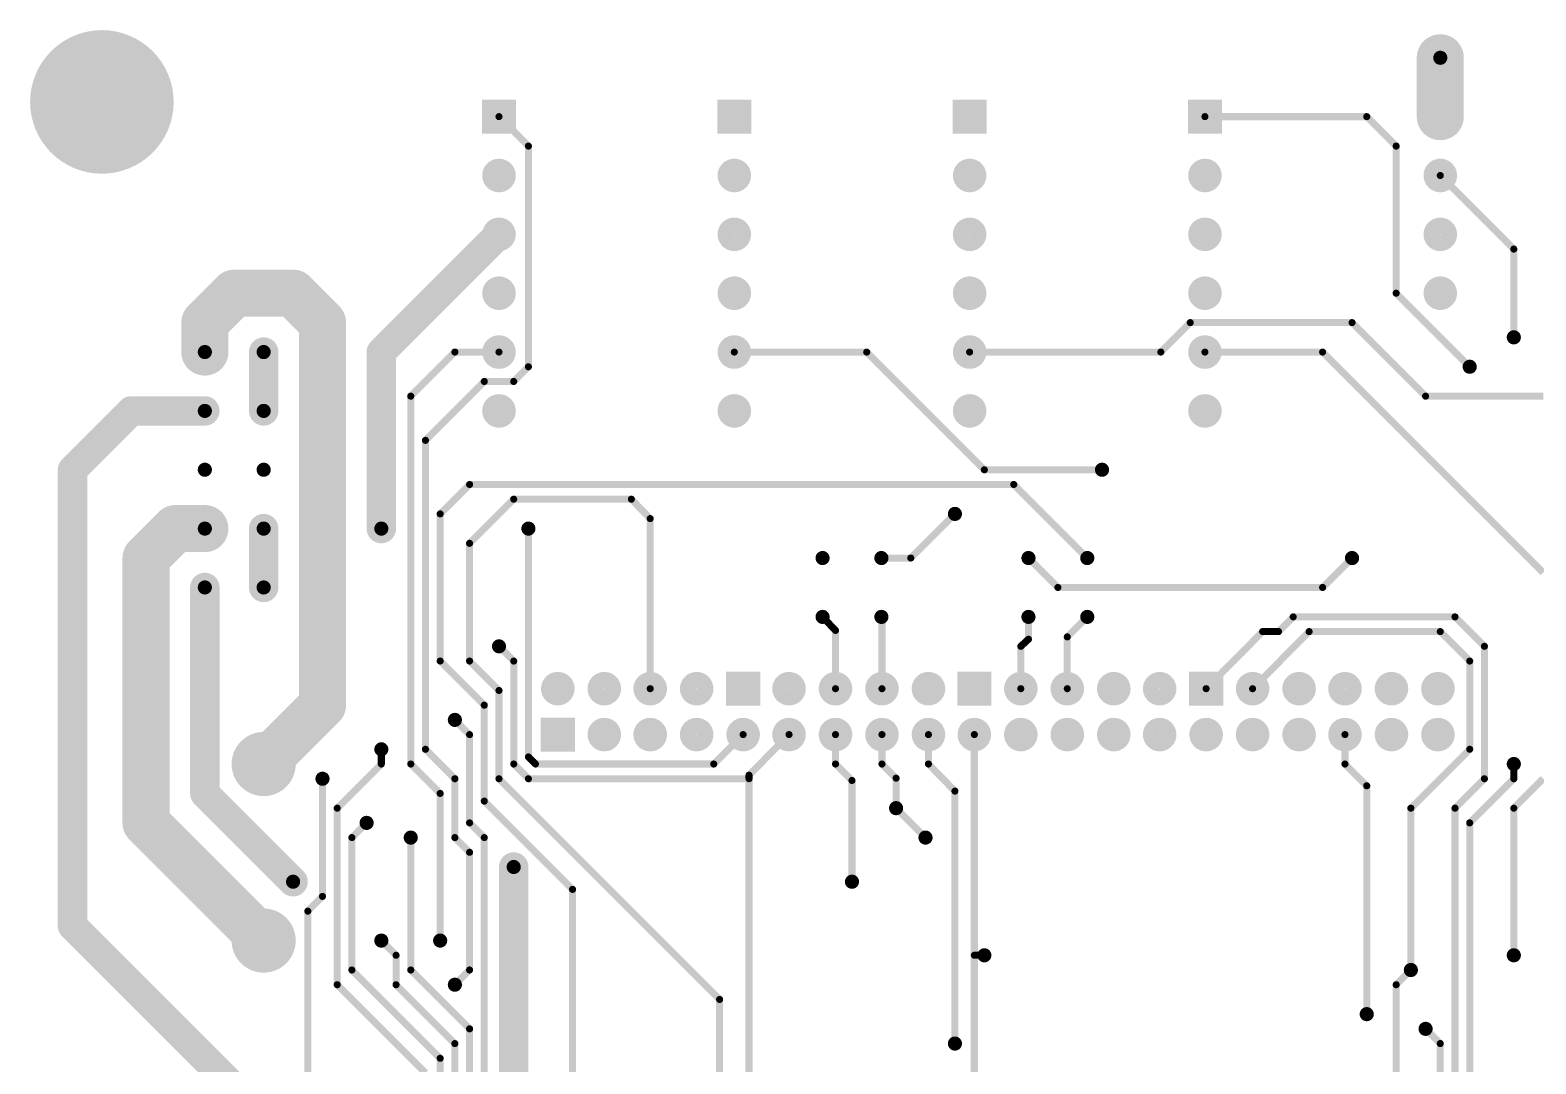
# Model space of a CAD drawing. Extents: x 0.24 to 7.39, y 0.21 to 4.62.
# Drawn here: x 0.249 to 2.808, y 2.861 to 4.618 of the extents above; entities that cross this region are included whole.
import ezdxf

# ---------------------------------------------------------------- set-up
doc = ezdxf.new("R2010")
doc.units = 0

msp = doc.modelspace()

# ---------------------------------------------------------------- linework, layer by layer
at = {"layer": 'BOT'}
for points, const_width in [([(0.31, 4.496, 1), (0.432, 4.496, 1)], 0.122), ([(2.626, 4.571, 1), (2.666, 4.571, 1)], 0.04), ([(2.626, 4.571, 1), (2.666, 4.571, 1)], 0.04), ([(2.64, 4.571, 1), (2.652, 4.571, 1)], 0.012), ([(2.64, 4.571, 1), (2.652, 4.571, 1)], 0.012), ([(2.626, 4.471, 1), (2.666, 4.471, 1)], 0.04), ([(2.626, 4.471, 1), (2.666, 4.471, 1)], 0.04), ([(1.043, 4.471, 1), (1.049, 4.471, 1)], 0.006), ([(2.243, 4.471, 1), (2.249, 4.471, 1)], 0.006), ([(2.518, 4.471, 1), (2.524, 4.471, 1)], 0.006), ([(2.518, 4.471, 1), (2.524, 4.471, 1)], 0.006), ([(1.093, 4.421, 1), (1.099, 4.421, 1)], 0.006), ([(1.093, 4.421, 1), (1.099, 4.421, 1)], 0.006), ([(2.568, 4.421, 1), (2.574, 4.421, 1)], 0.006), ([(2.568, 4.421, 1), (2.574, 4.421, 1)], 0.006), ([(1.032, 4.371, 1), (1.06, 4.371, 1)], 0.029), ([(1.432, 4.371, 1), (1.46, 4.371, 1)], 0.029), ([(1.832, 4.371, 1), (1.86, 4.371, 1)], 0.029), ([(2.232, 4.371, 1), (2.26, 4.371, 1)], 0.029), ([(2.632, 4.371, 1), (2.66, 4.371, 1)], 0.029), ([(2.643, 4.371, 1), (2.649, 4.371, 1)], 0.006), ([(1.032, 4.271, 1), (1.06, 4.271, 1)], 0.029), ([(1.0335, 4.271, 1), (1.0585, 4.271, 1)], 0.025), ([(1.432, 4.271, 1), (1.46, 4.271, 1)], 0.029), ([(1.832, 4.271, 1), (1.86, 4.271, 1)], 0.029), ([(2.232, 4.271, 1), (2.26, 4.271, 1)], 0.029), ([(2.632, 4.271, 1), (2.66, 4.271, 1)], 0.029), ([(2.768, 4.246, 1), (2.774, 4.246, 1)], 0.006), ([(2.768, 4.246, 1), (2.774, 4.246, 1)], 0.006), ([(0.576, 4.171, 1), (0.616, 4.171, 1)], 0.04), ([(0.576, 4.171, 1), (0.616, 4.171, 1)], 0.04), ([(0.676, 4.171, 1), (0.716, 4.171, 1)], 0.04), ([(0.676, 4.171, 1), (0.716, 4.171, 1)], 0.04), ([(1.032, 4.171, 1), (1.06, 4.171, 1)], 0.029), ([(1.432, 4.171, 1), (1.46, 4.171, 1)], 0.029), ([(1.832, 4.171, 1), (1.86, 4.171, 1)], 0.029), ([(2.232, 4.171, 1), (2.26, 4.171, 1)], 0.029), ([(2.632, 4.171, 1), (2.66, 4.171, 1)], 0.029), ([(2.568, 4.171, 1), (2.574, 4.171, 1)], 0.006), ([(2.568, 4.171, 1), (2.574, 4.171, 1)], 0.006), ([(0.526, 4.121, 1), (0.566, 4.121, 1)], 0.04), ([(0.526, 4.121, 1), (0.566, 4.121, 1)], 0.04), ([(0.726, 4.121, 1), (0.766, 4.121, 1)], 0.04), ([(0.726, 4.121, 1), (0.766, 4.121, 1)], 0.04), ([(2.218, 4.121, 1), (2.224, 4.121, 1)], 0.006), ([(2.218, 4.121, 1), (2.224, 4.121, 1)], 0.006), ([(2.493, 4.121, 1), (2.499, 4.121, 1)], 0.006), ([(2.493, 4.121, 1), (2.499, 4.121, 1)], 0.006), ([(0.526, 4.071, 1), (0.566, 4.071, 1)], 0.04), ([(0.6335, 4.071, 1), (0.6585, 4.071, 1)], 0.025), ([(0.8335, 4.071, 1), (0.8585, 4.071, 1)], 0.025), ([(0.8335, 4.071, 1), (0.8585, 4.071, 1)], 0.025), ([(1.032, 4.071, 1), (1.06, 4.071, 1)], 0.029), ([(1.432, 4.071, 1), (1.46, 4.071, 1)], 0.029), ([(1.832, 4.071, 1), (1.86, 4.071, 1)], 0.029), ([(2.232, 4.071, 1), (2.26, 4.071, 1)], 0.029), ([(2.765, 4.096, 1), (2.777, 4.096, 1)], 0.012), ([(2.768, 4.096, 1), (2.774, 4.096, 1)], 0.006), ([(0.54, 4.071, 1), (0.552, 4.071, 1)], 0.012), ([(0.64, 4.071, 1), (0.652, 4.071, 1)], 0.012), ([(0.968, 4.071, 1), (0.974, 4.071, 1)], 0.006), ([(0.968, 4.071, 1), (0.974, 4.071, 1)], 0.006), ([(1.043, 4.071, 1), (1.049, 4.071, 1)], 0.006), ([(1.443, 4.071, 1), (1.449, 4.071, 1)], 0.006), ([(1.668, 4.071, 1), (1.674, 4.071, 1)], 0.006), ([(1.668, 4.071, 1), (1.674, 4.071, 1)], 0.006), ([(1.843, 4.071, 1), (1.849, 4.071, 1)], 0.006), ([(2.168, 4.071, 1), (2.174, 4.071, 1)], 0.006), ([(2.168, 4.071, 1), (2.174, 4.071, 1)], 0.006), ([(2.243, 4.071, 1), (2.249, 4.071, 1)], 0.006), ([(2.443, 4.071, 1), (2.449, 4.071, 1)], 0.006), ([(2.443, 4.071, 1), (2.449, 4.071, 1)], 0.006), ([(1.093, 4.046, 1), (1.099, 4.046, 1)], 0.006), ([(1.093, 4.046, 1), (1.099, 4.046, 1)], 0.006), ([(2.69, 4.046, 1), (2.702, 4.046, 1)], 0.012), ([(2.693, 4.046, 1), (2.699, 4.046, 1)], 0.006), ([(1.018, 4.021, 1), (1.024, 4.021, 1)], 0.006), ([(1.018, 4.021, 1), (1.024, 4.021, 1)], 0.006), ([(1.068, 4.021, 1), (1.074, 4.021, 1)], 0.006), ([(1.068, 4.021, 1), (1.074, 4.021, 1)], 0.006), ([(0.4085, 3.971, 1), (0.4335, 3.971, 1)], 0.025), ([(0.4085, 3.971, 1), (0.4335, 3.971, 1)], 0.025), ([(0.5335, 3.971, 1), (0.5585, 3.971, 1)], 0.025), ([(0.6335, 3.971, 1), (0.6585, 3.971, 1)], 0.025), ([(0.893, 3.996, 1), (0.899, 3.996, 1)], 0.006), ([(0.893, 3.996, 1), (0.899, 3.996, 1)], 0.006), ([(1.032, 3.971, 1), (1.06, 3.971, 1)], 0.029), ([(1.432, 3.971, 1), (1.46, 3.971, 1)], 0.029), ([(1.832, 3.971, 1), (1.86, 3.971, 1)], 0.029), ([(2.232, 3.971, 1), (2.26, 3.971, 1)], 0.029), ([(2.618, 3.996, 1), (2.624, 3.996, 1)], 0.006), ([(2.618, 3.996, 1), (2.624, 3.996, 1)], 0.006), ([(0.54, 3.971, 1), (0.552, 3.971, 1)], 0.012), ([(0.64, 3.971, 1), (0.652, 3.971, 1)], 0.012), ([(0.918, 3.921, 1), (0.924, 3.921, 1)], 0.006), ([(0.918, 3.921, 1), (0.924, 3.921, 1)], 0.006), ([(0.3085, 3.871, 1), (0.3335, 3.871, 1)], 0.025), ([(0.3085, 3.871, 1), (0.3335, 3.871, 1)], 0.025), ([(0.54, 3.871, 1), (0.552, 3.871, 1)], 0.012), ([(0.64, 3.871, 1), (0.652, 3.871, 1)], 0.012), ([(1.868, 3.871, 1), (1.874, 3.871, 1)], 0.006), ([(1.868, 3.871, 1), (1.874, 3.871, 1)], 0.006), ([(2.065, 3.871, 1), (2.077, 3.871, 1)], 0.012), ([(2.068, 3.871, 1), (2.074, 3.871, 1)], 0.006), ([(0.993, 3.846, 1), (0.999, 3.846, 1)], 0.006), ([(0.993, 3.846, 1), (0.999, 3.846, 1)], 0.006), ([(1.918, 3.846, 1), (1.924, 3.846, 1)], 0.006), ([(1.918, 3.846, 1), (1.924, 3.846, 1)], 0.006), ([(1.068, 3.821, 1), (1.074, 3.821, 1)], 0.006), ([(1.068, 3.821, 1), (1.074, 3.821, 1)], 0.006), ([(1.268, 3.821, 1), (1.274, 3.821, 1)], 0.006), ([(1.268, 3.821, 1), (1.274, 3.821, 1)], 0.006), ([(0.476, 3.771, 1), (0.516, 3.771, 1)], 0.04), ([(0.476, 3.771, 1), (0.516, 3.771, 1)], 0.04), ([(0.526, 3.771, 1), (0.566, 3.771, 1)], 0.04), ([(0.6335, 3.771, 1), (0.6585, 3.771, 1)], 0.025), ([(0.8335, 3.771, 1), (0.8585, 3.771, 1)], 0.025), ([(0.943, 3.796, 1), (0.949, 3.796, 1)], 0.006), ([(0.943, 3.796, 1), (0.949, 3.796, 1)], 0.006), ([(1.3, 3.788, 1), (1.306, 3.788, 1)], 0.006), ([(1.3, 3.788, 1), (1.306, 3.788, 1)], 0.006), ([(1.815, 3.796, 1), (1.827, 3.796, 1)], 0.012), ([(1.818, 3.796, 1), (1.824, 3.796, 1)], 0.006), ([(0.54, 3.771, 1), (0.552, 3.771, 1)], 0.012), ([(0.64, 3.771, 1), (0.652, 3.771, 1)], 0.012), ([(0.84, 3.771, 1), (0.852, 3.771, 1)], 0.012), ([(1.09, 3.771, 1), (1.102, 3.771, 1)], 0.012), ([(1.09, 3.771, 1), (1.102, 3.771, 1)], 0.012), ([(1.093, 3.771, 1), (1.099, 3.771, 1)], 0.006), ([(1.093, 3.771, 1), (1.099, 3.771, 1)], 0.006), ([(0.426, 3.721, 1), (0.466, 3.721, 1)], 0.04), ([(0.426, 3.721, 1), (0.466, 3.721, 1)], 0.04), ([(0.993, 3.746, 1), (0.999, 3.746, 1)], 0.006), ([(0.993, 3.746, 1), (0.999, 3.746, 1)], 0.006), ([(1.59, 3.721, 1), (1.602, 3.721, 1)], 0.012), ([(1.69, 3.721, 1), (1.702, 3.721, 1)], 0.012), ([(1.693, 3.721, 1), (1.699, 3.721, 1)], 0.006), ([(1.743, 3.721, 1), (1.749, 3.721, 1)], 0.006), ([(1.743, 3.721, 1), (1.749, 3.721, 1)], 0.006), ([(1.94, 3.721, 1), (1.952, 3.721, 1)], 0.012), ([(1.943, 3.721, 1), (1.949, 3.721, 1)], 0.006), ([(2.04, 3.721, 1), (2.052, 3.721, 1)], 0.012), ([(2.043, 3.721, 1), (2.049, 3.721, 1)], 0.006), ([(2.49, 3.721, 1), (2.502, 3.721, 1)], 0.012), ([(2.493, 3.721, 1), (2.499, 3.721, 1)], 0.006), ([(0.5335, 3.671, 1), (0.5585, 3.671, 1)], 0.025), ([(0.6335, 3.671, 1), (0.6585, 3.671, 1)], 0.025), ([(0.54, 3.671, 1), (0.552, 3.671, 1)], 0.012), ([(0.64, 3.671, 1), (0.652, 3.671, 1)], 0.012), ([(1.993, 3.671, 1), (1.999, 3.671, 1)], 0.006), ([(1.993, 3.671, 1), (1.999, 3.671, 1)], 0.006), ([(2.443, 3.671, 1), (2.449, 3.671, 1)], 0.006), ([(2.443, 3.671, 1), (2.449, 3.671, 1)], 0.006), ([(1.59, 3.621, 1), (1.602, 3.621, 1)], 0.012), ([(1.593, 3.621, 1), (1.599, 3.621, 1)], 0.006), ([(1.69, 3.621, 1), (1.702, 3.621, 1)], 0.012), ([(1.693, 3.621, 1), (1.699, 3.621, 1)], 0.006), ([(1.694, 3.619, 1), (1.7, 3.619, 1)], 0.006), ([(1.694, 3.619, 1), (1.7, 3.619, 1)], 0.006), ([(1.94, 3.621, 1), (1.952, 3.621, 1)], 0.012), ([(1.943, 3.621, 1), (1.949, 3.621, 1)], 0.006), ([(2.04, 3.621, 1), (2.052, 3.621, 1)], 0.012), ([(2.043, 3.621, 1), (2.049, 3.621, 1)], 0.006), ([(2.393, 3.621, 1), (2.399, 3.621, 1)], 0.006), ([(2.393, 3.621, 1), (2.399, 3.621, 1)], 0.006), ([(2.668, 3.621, 1), (2.674, 3.621, 1)], 0.006), ([(2.668, 3.621, 1), (2.674, 3.621, 1)], 0.006), ([(1.615, 3.598, 1), (1.621, 3.598, 1)], 0.006), ([(1.615, 3.598, 1), (1.621, 3.598, 1)], 0.006), ([(1.943, 3.583, 1), (1.949, 3.583, 1)], 0.006), ([(1.943, 3.583, 1), (1.949, 3.583, 1)], 0.006), ([(2.009, 3.587, 1), (2.015, 3.587, 1)], 0.006), ([(2.009, 3.587, 1), (2.015, 3.587, 1)], 0.006), ([(2.341, 3.596, 1), (2.347, 3.596, 1)], 0.006), ([(2.341, 3.596, 1), (2.347, 3.596, 1)], 0.006), ([(2.368, 3.596, 1), (2.374, 3.596, 1)], 0.006), ([(2.368, 3.596, 1), (2.374, 3.596, 1)], 0.006), ([(2.42, 3.596, 1), (2.426, 3.596, 1)], 0.006), ([(2.42, 3.596, 1), (2.426, 3.596, 1)], 0.006), ([(2.643, 3.596, 1), (2.649, 3.596, 1)], 0.006), ([(2.643, 3.596, 1), (2.649, 3.596, 1)], 0.006), ([(1.04, 3.571, 1), (1.052, 3.571, 1)], 0.012), ([(1.043, 3.571, 1), (1.049, 3.571, 1)], 0.006), ([(1.93, 3.571, 1), (1.936, 3.571, 1)], 0.006), ([(1.93, 3.571, 1), (1.936, 3.571, 1)], 0.006), ([(2.718, 3.571, 1), (2.724, 3.571, 1)], 0.006), ([(2.718, 3.571, 1), (2.724, 3.571, 1)], 0.006), ([(0.943, 3.546, 1), (0.949, 3.546, 1)], 0.006), ([(0.943, 3.546, 1), (0.949, 3.546, 1)], 0.006), ([(0.993, 3.546, 1), (0.999, 3.546, 1)], 0.006), ([(0.993, 3.546, 1), (0.999, 3.546, 1)], 0.006), ([(1.068, 3.546, 1), (1.074, 3.546, 1)], 0.006), ([(1.068, 3.546, 1), (1.074, 3.546, 1)], 0.006), ([(2.693, 3.546, 1), (2.699, 3.546, 1)], 0.006), ([(2.693, 3.546, 1), (2.699, 3.546, 1)], 0.006), ([(0.726, 3.471, 1), (0.766, 3.471, 1)], 0.04), ([(0.726, 3.471, 1), (0.766, 3.471, 1)], 0.04), ([(1.132, 3.499, 1), (1.16, 3.499, 1)], 0.029), ([(1.211, 3.499, 1), (1.239, 3.499, 1)], 0.029), ([(1.289, 3.499, 1), (1.317, 3.499, 1)], 0.029), ([(1.368, 3.499, 1), (1.396, 3.499, 1)], 0.029), ([(1.525, 3.499, 1), (1.553, 3.499, 1)], 0.029), ([(1.604, 3.499, 1), (1.632, 3.499, 1)], 0.029), ([(1.683, 3.499, 1), (1.711, 3.499, 1)], 0.029), ([(1.762, 3.499, 1), (1.79, 3.499, 1)], 0.029), ([(1.919, 3.499, 1), (1.947, 3.499, 1)], 0.029), ([(1.998, 3.499, 1), (2.026, 3.499, 1)], 0.029), ([(2.077, 3.499, 1), (2.105, 3.499, 1)], 0.029), ([(2.155, 3.499, 1), (2.183, 3.499, 1)], 0.029), ([(2.313, 3.499, 1), (2.341, 3.499, 1)], 0.029), ([(2.392, 3.499, 1), (2.42, 3.499, 1)], 0.029), ([(2.47, 3.499, 1), (2.498, 3.499, 1)], 0.029), ([(2.549, 3.499, 1), (2.577, 3.499, 1)], 0.029), ([(2.628, 3.499, 1), (2.656, 3.499, 1)], 0.029), ([(1.043, 3.496, 1), (1.049, 3.496, 1)], 0.006), ([(1.043, 3.496, 1), (1.049, 3.496, 1)], 0.006), ([(1.3, 3.499, 1), (1.306, 3.499, 1)], 0.006), ([(1.615, 3.499, 1), (1.621, 3.499, 1)], 0.006), ([(1.694, 3.499, 1), (1.7, 3.499, 1)], 0.006), ([(1.93, 3.499, 1), (1.936, 3.499, 1)], 0.006), ([(2.009, 3.499, 1), (2.015, 3.499, 1)], 0.006), ([(2.245, 3.499, 1), (2.251, 3.499, 1)], 0.006), ([(2.324, 3.499, 1), (2.33, 3.499, 1)], 0.006), ([(0.965, 3.446, 1), (0.977, 3.446, 1)], 0.012), ([(1.018, 3.471, 1), (1.024, 3.471, 1)], 0.006), ([(1.018, 3.471, 1), (1.024, 3.471, 1)], 0.006), ([(0.968, 3.446, 1), (0.974, 3.446, 1)], 0.006), ([(1.211, 3.421, 1), (1.239, 3.421, 1)], 0.029), ([(1.289, 3.421, 1), (1.317, 3.421, 1)], 0.029), ([(1.368, 3.421, 1), (1.396, 3.421, 1)], 0.029), ([(1.447, 3.421, 1), (1.475, 3.421, 1)], 0.029), ([(1.525, 3.421, 1), (1.553, 3.421, 1)], 0.029), ([(1.604, 3.421, 1), (1.632, 3.421, 1)], 0.029), ([(1.683, 3.421, 1), (1.711, 3.421, 1)], 0.029), ([(1.762, 3.421, 1), (1.79, 3.421, 1)], 0.029), ([(1.84, 3.421, 1), (1.868, 3.421, 1)], 0.029), ([(1.919, 3.421, 1), (1.947, 3.421, 1)], 0.029), ([(1.998, 3.421, 1), (2.026, 3.421, 1)], 0.029), ([(2.077, 3.421, 1), (2.105, 3.421, 1)], 0.029), ([(2.155, 3.421, 1), (2.183, 3.421, 1)], 0.029), ([(2.234, 3.421, 1), (2.262, 3.421, 1)], 0.029), ([(2.313, 3.421, 1), (2.341, 3.421, 1)], 0.029), ([(2.392, 3.421, 1), (2.42, 3.421, 1)], 0.029), ([(2.47, 3.421, 1), (2.498, 3.421, 1)], 0.029), ([(2.549, 3.421, 1), (2.577, 3.421, 1)], 0.029), ([(2.628, 3.421, 1), (2.656, 3.421, 1)], 0.029), ([(0.619, 3.371, 1), (0.673, 3.371, 1)], 0.055), ([(0.626, 3.371, 1), (0.666, 3.371, 1)], 0.04), ([(0.84, 3.396, 1), (0.852, 3.396, 1)], 0.012), ([(0.993, 3.421, 1), (0.999, 3.421, 1)], 0.006), ([(0.993, 3.421, 1), (0.999, 3.421, 1)], 0.006), ([(1.458, 3.421, 1), (1.464, 3.421, 1)], 0.006), ([(1.458, 3.421, 1), (1.464, 3.421, 1)], 0.006), ([(1.536, 3.421, 1), (1.542, 3.421, 1)], 0.006), ([(1.536, 3.421, 1), (1.542, 3.421, 1)], 0.006), ([(1.615, 3.421, 1), (1.621, 3.421, 1)], 0.006), ([(1.615, 3.421, 1), (1.621, 3.421, 1)], 0.006), ([(1.694, 3.421, 1), (1.7, 3.421, 1)], 0.006), ([(1.694, 3.421, 1), (1.7, 3.421, 1)], 0.006), ([(1.773, 3.421, 1), (1.779, 3.421, 1)], 0.006), ([(1.773, 3.421, 1), (1.779, 3.421, 1)], 0.006), ([(1.851, 3.421, 1), (1.857, 3.421, 1)], 0.006), ([(1.851, 3.421, 1), (1.857, 3.421, 1)], 0.006), ([(2.481, 3.421, 1), (2.487, 3.421, 1)], 0.006), ([(0.843, 3.396, 1), (0.849, 3.396, 1)], 0.006), ([(0.918, 3.396, 1), (0.924, 3.396, 1)], 0.006), ([(0.918, 3.396, 1), (0.924, 3.396, 1)], 0.006), ([(1.093, 3.383, 1), (1.099, 3.383, 1)], 0.006), ([(1.093, 3.383, 1), (1.099, 3.383, 1)], 0.006), ([(1.093, 3.383, 1), (1.099, 3.383, 1)], 0.006), ([(1.093, 3.383, 1), (1.099, 3.383, 1)], 0.006), ([(2.693, 3.396, 1), (2.699, 3.396, 1)], 0.006), ([(2.693, 3.396, 1), (2.699, 3.396, 1)], 0.006), ([(2.765, 3.371, 1), (2.777, 3.371, 1)], 0.012), ([(0.74, 3.346, 1), (0.752, 3.346, 1)], 0.012), ([(0.843, 3.371, 1), (0.849, 3.371, 1)], 0.006), ([(0.843, 3.371, 1), (0.849, 3.371, 1)], 0.006), ([(0.893, 3.371, 1), (0.899, 3.371, 1)], 0.006), ([(0.893, 3.371, 1), (0.899, 3.371, 1)], 0.006), ([(1.068, 3.371, 1), (1.074, 3.371, 1)], 0.006), ([(1.068, 3.371, 1), (1.074, 3.371, 1)], 0.006), ([(1.105, 3.371, 1), (1.111, 3.371, 1)], 0.006), ([(1.105, 3.371, 1), (1.111, 3.371, 1)], 0.006), ([(1.105, 3.371, 1), (1.111, 3.371, 1)], 0.006), ([(1.105, 3.371, 1), (1.111, 3.371, 1)], 0.006), ([(1.408, 3.371, 1), (1.414, 3.371, 1)], 0.006), ([(1.408, 3.371, 1), (1.414, 3.371, 1)], 0.006), ([(1.408, 3.371, 1), (1.414, 3.371, 1)], 0.006), ([(1.408, 3.371, 1), (1.414, 3.371, 1)], 0.006), ([(1.468, 3.352, 1), (1.474, 3.352, 1)], 0.006), ([(1.468, 3.352, 1), (1.474, 3.352, 1)], 0.006), ([(1.468, 3.352, 1), (1.474, 3.352, 1)], 0.006), ([(1.468, 3.352, 1), (1.474, 3.352, 1)], 0.006), ([(1.615, 3.371, 1), (1.621, 3.371, 1)], 0.006), ([(1.615, 3.371, 1), (1.621, 3.371, 1)], 0.006), ([(1.615, 3.371, 1), (1.621, 3.371, 1)], 0.006), ([(1.615, 3.371, 1), (1.621, 3.371, 1)], 0.006), ([(1.694, 3.371, 1), (1.7, 3.371, 1)], 0.006), ([(1.694, 3.371, 1), (1.7, 3.371, 1)], 0.006), ([(1.694, 3.371, 1), (1.7, 3.371, 1)], 0.006), ([(1.694, 3.371, 1), (1.7, 3.371, 1)], 0.006), ([(1.718, 3.347, 1), (1.724, 3.347, 1)], 0.006), ([(1.718, 3.347, 1), (1.724, 3.347, 1)], 0.006), ([(1.718, 3.347, 1), (1.724, 3.347, 1)], 0.006), ([(1.718, 3.347, 1), (1.724, 3.347, 1)], 0.006), ([(1.773, 3.371, 1), (1.779, 3.371, 1)], 0.006), ([(1.773, 3.371, 1), (1.779, 3.371, 1)], 0.006), ([(1.773, 3.371, 1), (1.779, 3.371, 1)], 0.006), ([(1.773, 3.371, 1), (1.779, 3.371, 1)], 0.006), ([(2.481, 3.371, 1), (2.487, 3.371, 1)], 0.006), ([(2.481, 3.371, 1), (2.487, 3.371, 1)], 0.006), ([(2.768, 3.371, 1), (2.774, 3.371, 1)], 0.006), ([(0.5335, 3.321, 1), (0.5585, 3.321, 1)], 0.025), ([(0.5335, 3.321, 1), (0.5585, 3.321, 1)], 0.025), ([(0.743, 3.346, 1), (0.749, 3.346, 1)], 0.006), ([(0.968, 3.346, 1), (0.974, 3.346, 1)], 0.006), ([(0.968, 3.346, 1), (0.974, 3.346, 1)], 0.006), ([(1.043, 3.346, 1), (1.049, 3.346, 1)], 0.006), ([(1.043, 3.346, 1), (1.049, 3.346, 1)], 0.006), ([(1.093, 3.346, 1), (1.099, 3.346, 1)], 0.006), ([(1.093, 3.346, 1), (1.099, 3.346, 1)], 0.006), ([(1.468, 3.346, 1), (1.474, 3.346, 1)], 0.006), ([(1.468, 3.346, 1), (1.474, 3.346, 1)], 0.006), ([(1.468, 3.346, 1), (1.474, 3.346, 1)], 0.006), ([(1.468, 3.346, 1), (1.474, 3.346, 1)], 0.006), ([(1.643, 3.343, 1), (1.649, 3.343, 1)], 0.006), ([(1.643, 3.343, 1), (1.649, 3.343, 1)], 0.006), ([(1.643, 3.343, 1), (1.649, 3.343, 1)], 0.006), ([(1.643, 3.343, 1), (1.649, 3.343, 1)], 0.006), ([(1.818, 3.325, 1), (1.824, 3.325, 1)], 0.006), ([(1.818, 3.325, 1), (1.824, 3.325, 1)], 0.006), ([(1.818, 3.325, 1), (1.824, 3.325, 1)], 0.006), ([(1.818, 3.325, 1), (1.824, 3.325, 1)], 0.006), ([(2.518, 3.334, 1), (2.524, 3.334, 1)], 0.006), ([(2.518, 3.334, 1), (2.524, 3.334, 1)], 0.006), ([(2.718, 3.346, 1), (2.724, 3.346, 1)], 0.006), ([(2.718, 3.346, 1), (2.724, 3.346, 1)], 0.006), ([(2.768, 3.346, 1), (2.774, 3.346, 1)], 0.006), ([(2.768, 3.346, 1), (2.774, 3.346, 1)], 0.006), ([(0.426, 3.271, 1), (0.466, 3.271, 1)], 0.04), ([(0.426, 3.271, 1), (0.466, 3.271, 1)], 0.04), ([(0.768, 3.296, 1), (0.774, 3.296, 1)], 0.006), ([(0.768, 3.296, 1), (0.774, 3.296, 1)], 0.006), ([(0.943, 3.321, 1), (0.949, 3.321, 1)], 0.006), ([(0.943, 3.321, 1), (0.949, 3.321, 1)], 0.006), ([(1.018, 3.308, 1), (1.024, 3.308, 1)], 0.006), ([(1.018, 3.308, 1), (1.024, 3.308, 1)], 0.006), ([(1.715, 3.296, 1), (1.727, 3.296, 1)], 0.012), ([(1.718, 3.296, 1), (1.724, 3.296, 1)], 0.006), ([(1.718, 3.296, 1), (1.724, 3.296, 1)], 0.006), ([(1.718, 3.296, 1), (1.724, 3.296, 1)], 0.006), ([(2.593, 3.296, 1), (2.599, 3.296, 1)], 0.006), ([(2.593, 3.296, 1), (2.599, 3.296, 1)], 0.006), ([(2.668, 3.296, 1), (2.674, 3.296, 1)], 0.006), ([(2.668, 3.296, 1), (2.674, 3.296, 1)], 0.006), ([(2.768, 3.296, 1), (2.774, 3.296, 1)], 0.006), ([(2.768, 3.296, 1), (2.774, 3.296, 1)], 0.006), ([(0.815, 3.271, 1), (0.827, 3.271, 1)], 0.012), ([(0.818, 3.271, 1), (0.824, 3.271, 1)], 0.006), ([(0.993, 3.271, 1), (0.999, 3.271, 1)], 0.006), ([(0.993, 3.271, 1), (0.999, 3.271, 1)], 0.006), ([(2.693, 3.271, 1), (2.699, 3.271, 1)], 0.006), ([(2.693, 3.271, 1), (2.699, 3.271, 1)], 0.006), ([(0.793, 3.246, 1), (0.799, 3.246, 1)], 0.006), ([(0.793, 3.246, 1), (0.799, 3.246, 1)], 0.006), ([(0.89, 3.246, 1), (0.902, 3.246, 1)], 0.012), ([(0.893, 3.246, 1), (0.899, 3.246, 1)], 0.006), ([(0.968, 3.246, 1), (0.974, 3.246, 1)], 0.006), ([(0.968, 3.246, 1), (0.974, 3.246, 1)], 0.006), ([(1.018, 3.246, 1), (1.024, 3.246, 1)], 0.006), ([(1.018, 3.246, 1), (1.024, 3.246, 1)], 0.006), ([(1.765, 3.246, 1), (1.777, 3.246, 1)], 0.012), ([(1.768, 3.246, 1), (1.774, 3.246, 1)], 0.006), ([(0.993, 3.221, 1), (0.999, 3.221, 1)], 0.006), ([(0.993, 3.221, 1), (0.999, 3.221, 1)], 0.006), ([(1.0585, 3.196, 1), (1.0835, 3.196, 1)], 0.025), ([(1.065, 3.196, 1), (1.077, 3.196, 1)], 0.012), ([(0.6835, 3.171, 1), (0.7085, 3.171, 1)], 0.025), ([(0.69, 3.171, 1), (0.702, 3.171, 1)], 0.012), ([(1.64, 3.171, 1), (1.652, 3.171, 1)], 0.012), ([(1.64, 3.171, 1), (1.652, 3.171, 1)], 0.012), ([(1.643, 3.171, 1), (1.649, 3.171, 1)], 0.006), ([(1.643, 3.171, 1), (1.649, 3.171, 1)], 0.006), ([(0.743, 3.146, 1), (0.749, 3.146, 1)], 0.006), ([(0.743, 3.146, 1), (0.749, 3.146, 1)], 0.006), ([(1.168, 3.158, 1), (1.174, 3.158, 1)], 0.006), ([(1.168, 3.158, 1), (1.174, 3.158, 1)], 0.006), ([(0.619, 3.071, 1), (0.673, 3.071, 1)], 0.055), ([(0.718, 3.121, 1), (0.724, 3.121, 1)], 0.006), ([(0.718, 3.121, 1), (0.724, 3.121, 1)], 0.006), ([(0.3085, 3.096, 1), (0.3335, 3.096, 1)], 0.025), ([(0.3085, 3.096, 1), (0.3335, 3.096, 1)], 0.025), ([(0.626, 3.071, 1), (0.666, 3.071, 1)], 0.04), ([(0.84, 3.071, 1), (0.852, 3.071, 1)], 0.012), ([(0.843, 3.071, 1), (0.849, 3.071, 1)], 0.006), ([(0.94, 3.071, 1), (0.952, 3.071, 1)], 0.012), ([(0.943, 3.071, 1), (0.949, 3.071, 1)], 0.006), ([(0.868, 3.046, 1), (0.874, 3.046, 1)], 0.006), ([(0.868, 3.046, 1), (0.874, 3.046, 1)], 0.006), ([(1.851, 3.046, 1), (1.857, 3.046, 1)], 0.006), ([(1.851, 3.046, 1), (1.857, 3.046, 1)], 0.006), ([(1.851, 3.046, 1), (1.857, 3.046, 1)], 0.006), ([(1.851, 3.046, 1), (1.857, 3.046, 1)], 0.006), ([(1.865, 3.046, 1), (1.877, 3.046, 1)], 0.012), ([(1.868, 3.046, 1), (1.874, 3.046, 1)], 0.006), ([(2.765, 3.046, 1), (2.777, 3.046, 1)], 0.012), ([(2.768, 3.046, 1), (2.774, 3.046, 1)], 0.006), ([(0.793, 3.021, 1), (0.799, 3.021, 1)], 0.006), ([(0.793, 3.021, 1), (0.799, 3.021, 1)], 0.006), ([(0.893, 3.021, 1), (0.899, 3.021, 1)], 0.006), ([(0.893, 3.021, 1), (0.899, 3.021, 1)], 0.006), ([(0.993, 3.021, 1), (0.999, 3.021, 1)], 0.006), ([(0.993, 3.021, 1), (0.999, 3.021, 1)], 0.006), ([(2.59, 3.021, 1), (2.602, 3.021, 1)], 0.012), ([(2.593, 3.021, 1), (2.599, 3.021, 1)], 0.006), ([(2.593, 3.021, 1), (2.599, 3.021, 1)], 0.006), ([(2.593, 3.021, 1), (2.599, 3.021, 1)], 0.006), ([(0.768, 2.996, 1), (0.774, 2.996, 1)], 0.006), ([(0.768, 2.996, 1), (0.774, 2.996, 1)], 0.006), ([(0.868, 2.996, 1), (0.874, 2.996, 1)], 0.006), ([(0.868, 2.996, 1), (0.874, 2.996, 1)], 0.006), ([(0.965, 2.996, 1), (0.977, 2.996, 1)], 0.012), ([(0.968, 2.996, 1), (0.974, 2.996, 1)], 0.006), ([(2.568, 2.996, 1), (2.574, 2.996, 1)], 0.006), ([(2.568, 2.996, 1), (2.574, 2.996, 1)], 0.006), ([(2.568, 2.996, 1), (2.574, 2.996, 1)], 0.006), ([(2.568, 2.996, 1), (2.574, 2.996, 1)], 0.006), ([(1.418, 2.971, 1), (1.424, 2.971, 1)], 0.006), ([(1.418, 2.971, 1), (1.424, 2.971, 1)], 0.006), ([(2.515, 2.946, 1), (2.527, 2.946, 1)], 0.012), ([(2.518, 2.946, 1), (2.524, 2.946, 1)], 0.006), ([(0.993, 2.921, 1), (0.999, 2.921, 1)], 0.006), ([(0.993, 2.921, 1), (0.999, 2.921, 1)], 0.006), ([(2.615, 2.921, 1), (2.627, 2.921, 1)], 0.012), ([(2.618, 2.921, 1), (2.624, 2.921, 1)], 0.006), ([(0.968, 2.896, 1), (0.974, 2.896, 1)], 0.006), ([(0.968, 2.896, 1), (0.974, 2.896, 1)], 0.006), ([(1.815, 2.896, 1), (1.827, 2.896, 1)], 0.012), ([(1.815, 2.896, 1), (1.827, 2.896, 1)], 0.012), ([(1.818, 2.896, 1), (1.824, 2.896, 1)], 0.006), ([(1.818, 2.896, 1), (1.824, 2.896, 1)], 0.006), ([(2.643, 2.896, 1), (2.649, 2.896, 1)], 0.006), ([(2.643, 2.896, 1), (2.649, 2.896, 1)], 0.006), ([(0.943, 2.871, 1), (0.949, 2.871, 1)], 0.006), ([(0.943, 2.871, 1), (0.949, 2.871, 1)], 0.006)]:
    msp.add_lwpolyline(points, format="xyb", close=True, dxfattribs=dict(at, const_width=const_width))
for points, const_width in [([(2.646, 4.471), (2.646, 4.571)], 0.08), ([(2.646, 4.571), (2.646, 4.471)], 0.08), ([(1.046, 4.471), (1.096, 4.421)], 0.012), ([(2.521, 4.471), (2.246, 4.471)], 0.012), ([(2.571, 4.421), (2.521, 4.471)], 0.012), ([(1.096, 4.421), (1.096, 4.046)], 0.012), ([(2.571, 4.171), (2.571, 4.421)], 0.012), ([(2.646, 4.371), (2.771, 4.246)], 0.012), ([(1.046, 4.271), (0.846, 4.071)], 0.05), ([(2.771, 4.246), (2.771, 4.096)], 0.012), ([(0.596, 4.171), (0.546, 4.121)], 0.08), ([(0.696, 4.171), (0.596, 4.171)], 0.08), ([(0.746, 4.121), (0.696, 4.171)], 0.08), ([(2.696, 4.046), (2.571, 4.171)], 0.012), ([(0.546, 4.121), (0.546, 4.071)], 0.08), ([(0.746, 3.471), (0.746, 4.121)], 0.08), ([(2.221, 4.121), (2.171, 4.071)], 0.012), ([(2.496, 4.121), (2.221, 4.121)], 0.012), ([(2.621, 3.996), (2.496, 4.121)], 0.012), ([(0.646, 3.971), (0.646, 4.071)], 0.05), ([(0.846, 4.071), (0.846, 3.771)], 0.05), ([(0.896, 3.996), (0.971, 4.071)], 0.012), ([(0.971, 4.071), (1.046, 4.071)], 0.012), ([(1.446, 4.071), (1.671, 4.071)], 0.012), ([(1.671, 4.071), (1.871, 3.871)], 0.012), ([(2.171, 4.071), (1.846, 4.071)], 0.012), ([(2.446, 4.071), (2.246, 4.071)], 0.012), ([(2.821, 3.696), (2.446, 4.071)], 0.012), ([(1.096, 4.046), (1.071, 4.021)], 0.012), ([(1.021, 4.021), (0.921, 3.921)], 0.012), ([(1.071, 4.021), (1.021, 4.021)], 0.012), ([(0.421, 3.971), (0.321, 3.871)], 0.05), ([(0.546, 3.971), (0.421, 3.971)], 0.05), ([(0.896, 3.371), (0.896, 3.996)], 0.012), ([(2.821, 3.996), (2.621, 3.996)], 0.012), ([(0.921, 3.921), (0.921, 3.396)], 0.012), ([(0.321, 3.871), (0.321, 3.096)], 0.05), ([(1.871, 3.871), (2.071, 3.871)], 0.012), ([(0.946, 3.796), (0.996, 3.846)], 0.012), ([(0.996, 3.846), (1.921, 3.846)], 0.012), ([(1.921, 3.846), (2.046, 3.721)], 0.012), ([(0.996, 3.746), (1.071, 3.821)], 0.012), ([(1.071, 3.821), (1.271, 3.821)], 0.012), ([(1.271, 3.821), (1.303, 3.788)], 0.012), ([(0.496, 3.771), (0.446, 3.721)], 0.08), ([(0.546, 3.771), (0.496, 3.771)], 0.08), ([(0.646, 3.671), (0.646, 3.771)], 0.05), ([(0.946, 3.546), (0.946, 3.796)], 0.012), ([(1.303, 3.788), (1.303, 3.499)], 0.012), ([(1.821, 3.796), (1.746, 3.721)], 0.012), ([(1.096, 3.383), (1.096, 3.771)], 0.012), ([(1.096, 3.771), (1.096, 3.383)], 0.012), ([(0.446, 3.721), (0.446, 3.271)], 0.08), ([(0.996, 3.546), (0.996, 3.746)], 0.012), ([(1.746, 3.721), (1.696, 3.721)], 0.012), ([(1.946, 3.721), (1.996, 3.671)], 0.012), ([(2.446, 3.671), (2.496, 3.721)], 0.012), ([(0.546, 3.671), (0.546, 3.321)], 0.05), ([(1.996, 3.671), (2.446, 3.671)], 0.012), ([(1.618, 3.598), (1.596, 3.621)], 0.012), ([(1.697, 3.619), (1.696, 3.621)], 0.012), ([(1.697, 3.499), (1.697, 3.619)], 0.012), ([(1.946, 3.621), (1.946, 3.583)], 0.012), ([(2.012, 3.587), (2.046, 3.621)], 0.012), ([(2.371, 3.596), (2.396, 3.621)], 0.012), ([(2.396, 3.621), (2.671, 3.621)], 0.012), ([(2.671, 3.621), (2.721, 3.571)], 0.012), ([(1.618, 3.499), (1.618, 3.598)], 0.012), ([(1.946, 3.583), (1.933, 3.571)], 0.012), ([(2.012, 3.499), (2.012, 3.587)], 0.012), ([(2.248, 3.499), (2.344, 3.596)], 0.012), ([(2.327, 3.499), (2.423, 3.596)], 0.012), ([(2.344, 3.596), (2.371, 3.596)], 0.012), ([(2.423, 3.596), (2.646, 3.596)], 0.012), ([(2.646, 3.596), (2.696, 3.546)], 0.012), ([(1.046, 3.571), (1.071, 3.546)], 0.012), ([(1.933, 3.571), (1.933, 3.499)], 0.012), ([(2.721, 3.571), (2.721, 3.346)], 0.012), ([(1.021, 3.471), (0.946, 3.546)], 0.012), ([(1.046, 3.496), (0.996, 3.546)], 0.012), ([(1.071, 3.546), (1.071, 3.371)], 0.012), ([(2.696, 3.546), (2.696, 3.396)], 0.012), ([(0.646, 3.371), (0.746, 3.471)], 0.08), ([(1.046, 3.346), (1.046, 3.496)], 0.012), ([(1.021, 3.308), (1.021, 3.471)], 0.012), ([(0.996, 3.421), (0.971, 3.446)], 0.012), ([(0.996, 3.271), (0.996, 3.421)], 0.012), ([(1.461, 3.421), (1.411, 3.371)], 0.012), ([(1.411, 3.371), (1.461, 3.421)], 0.012), ([(1.471, 3.352), (1.539, 3.421)], 0.012), ([(1.471, 3.352), (1.539, 3.421)], 0.012), ([(1.618, 3.421), (1.618, 3.371)], 0.012), ([(1.618, 3.421), (1.618, 3.371)], 0.012), ([(1.697, 3.371), (1.697, 3.421)], 0.012), ([(1.697, 3.421), (1.697, 3.371)], 0.012), ([(1.776, 3.371), (1.776, 3.421)], 0.012), ([(1.776, 3.421), (1.776, 3.371)], 0.012), ([(1.854, 3.046), (1.854, 3.421)], 0.012), ([(1.854, 3.421), (1.854, 3.046)], 0.012), ([(2.484, 3.371), (2.484, 3.421)], 0.012), ([(0.846, 3.371), (0.846, 3.396)], 0.012), ([(0.921, 3.396), (0.971, 3.346)], 0.012), ([(1.108, 3.371), (1.096, 3.383)], 0.012), ([(1.096, 3.383), (1.108, 3.371)], 0.012), ([(2.696, 3.396), (2.596, 3.296)], 0.012), ([(0.771, 3.296), (0.846, 3.371)], 0.012), ([(0.946, 3.321), (0.896, 3.371)], 0.012), ([(1.071, 3.371), (1.096, 3.346)], 0.012), ([(1.411, 3.371), (1.108, 3.371)], 0.012), ([(1.108, 3.371), (1.411, 3.371)], 0.012), ([(1.471, 3.346), (1.471, 3.352)], 0.012), ([(1.471, 3.346), (1.471, 3.352)], 0.012), ([(1.618, 3.371), (1.646, 3.343)], 0.012), ([(1.618, 3.371), (1.646, 3.343)], 0.012), ([(1.721, 3.347), (1.697, 3.371)], 0.012), ([(1.697, 3.371), (1.721, 3.347)], 0.012), ([(1.721, 3.296), (1.721, 3.347)], 0.012), ([(1.721, 3.347), (1.721, 3.296)], 0.012), ([(1.821, 3.325), (1.776, 3.371)], 0.012), ([(1.776, 3.371), (1.821, 3.325)], 0.012), ([(2.521, 3.334), (2.484, 3.371)], 0.012), ([(2.771, 3.371), (2.771, 3.346)], 0.012), ([(0.546, 3.321), (0.696, 3.171)], 0.05), ([(0.746, 3.146), (0.746, 3.346)], 0.012), ([(0.971, 3.346), (0.971, 3.246)], 0.012), ([(1.421, 2.971), (1.046, 3.346)], 0.012), ([(1.096, 3.346), (1.471, 3.346)], 0.012), ([(1.471, 2.696), (1.471, 3.346)], 0.012), ([(1.646, 3.343), (1.646, 3.171)], 0.012), ([(1.646, 3.343), (1.646, 3.171)], 0.012), ([(1.821, 2.896), (1.821, 3.325)], 0.012), ([(1.821, 3.325), (1.821, 2.896)], 0.012), ([(2.521, 2.946), (2.521, 3.334)], 0.012), ([(2.721, 3.346), (2.671, 3.296)], 0.012), ([(2.771, 3.346), (2.696, 3.271)], 0.012), ([(2.771, 3.296), (2.821, 3.346)], 0.012), ([(0.446, 3.271), (0.646, 3.071)], 0.08), ([(0.771, 2.996), (0.771, 3.296)], 0.012), ([(0.946, 3.071), (0.946, 3.321)], 0.012), ([(1.171, 3.158), (1.021, 3.308)], 0.012), ([(1.771, 3.246), (1.721, 3.296)], 0.012), ([(2.596, 3.296), (2.596, 3.021)], 0.012), ([(2.671, 3.296), (2.671, 2.421)], 0.012), ([(2.771, 3.046), (2.771, 3.296)], 0.012), ([(0.821, 3.271), (0.796, 3.246)], 0.012), ([(1.021, 3.246), (0.996, 3.271)], 0.012), ([(2.696, 3.271), (2.696, 2.471)], 0.012), ([(0.796, 3.246), (0.796, 3.021)], 0.012), ([(0.896, 3.246), (0.896, 3.021)], 0.012), ([(0.971, 3.246), (0.996, 3.221)], 0.012), ([(1.021, 1.821), (1.021, 3.246)], 0.012), ([(0.996, 3.221), (0.996, 3.021)], 0.012), ([(1.071, 3.196), (1.071, 2.771)], 0.05), ([(0.721, 3.121), (0.746, 3.146)], 0.012), ([(1.171, 2.746), (1.171, 3.158)], 0.012), ([(0.721, 2.721), (0.721, 3.121)], 0.012), ([(0.321, 3.096), (0.646, 2.771)], 0.05), ([(0.846, 3.071), (0.871, 3.046)], 0.012), ([(0.871, 3.046), (0.871, 2.996)], 0.012), ([(1.854, 2.429), (1.854, 3.046)], 0.012), ([(1.854, 3.046), (1.871, 3.046)], 0.012), ([(0.796, 3.021), (0.946, 2.871)], 0.012), ([(0.896, 3.021), (0.996, 2.921)], 0.012), ([(0.996, 3.021), (0.971, 2.996)], 0.012), ([(2.596, 3.021), (2.571, 2.996)], 0.012), ([(2.596, 3.021), (2.571, 2.996)], 0.012), ([(0.921, 2.846), (0.771, 2.996)], 0.012), ([(0.871, 2.996), (0.971, 2.896)], 0.012), ([(2.571, 2.996), (2.571, 2.321)], 0.012), ([(2.571, 2.996), (2.571, 2.321)], 0.012), ([(1.421, 2.496), (1.421, 2.971)], 0.012), ([(0.996, 2.921), (0.996, 1.871)], 0.012), ([(2.646, 2.896), (2.621, 2.921)], 0.012), ([(0.971, 2.896), (0.971, 1.896)], 0.012), ([(2.646, 2.296), (2.646, 2.896)], 0.012), ([(0.946, 2.871), (0.946, 1.921)], 0.012)]:
    msp.add_lwpolyline(points, dxfattribs=dict(at, const_width=const_width))
for points in [[(1.017, 4.442), (1.075, 4.442), (1.017, 4.5), (1.075, 4.5)], [(1.417, 4.442), (1.475, 4.442), (1.417, 4.5), (1.475, 4.5)], [(1.817, 4.442), (1.875, 4.442), (1.817, 4.5), (1.875, 4.5)], [(2.217, 4.442), (2.275, 4.442), (2.217, 4.5), (2.275, 4.5)], [(2.617, 4.442), (2.675, 4.442), (2.617, 4.5), (2.675, 4.5)], [(1.432, 3.47), (1.49, 3.47), (1.432, 3.528), (1.49, 3.528)], [(1.825, 3.47), (1.883, 3.47), (1.825, 3.528), (1.883, 3.528)], [(2.219, 3.47), (2.277, 3.47), (2.219, 3.528), (2.277, 3.528)], [(1.117, 3.392), (1.175, 3.392), (1.117, 3.45), (1.175, 3.45)]]:
    msp.add_solid(points, dxfattribs=at)

doc.saveas('drawing.dxf')
